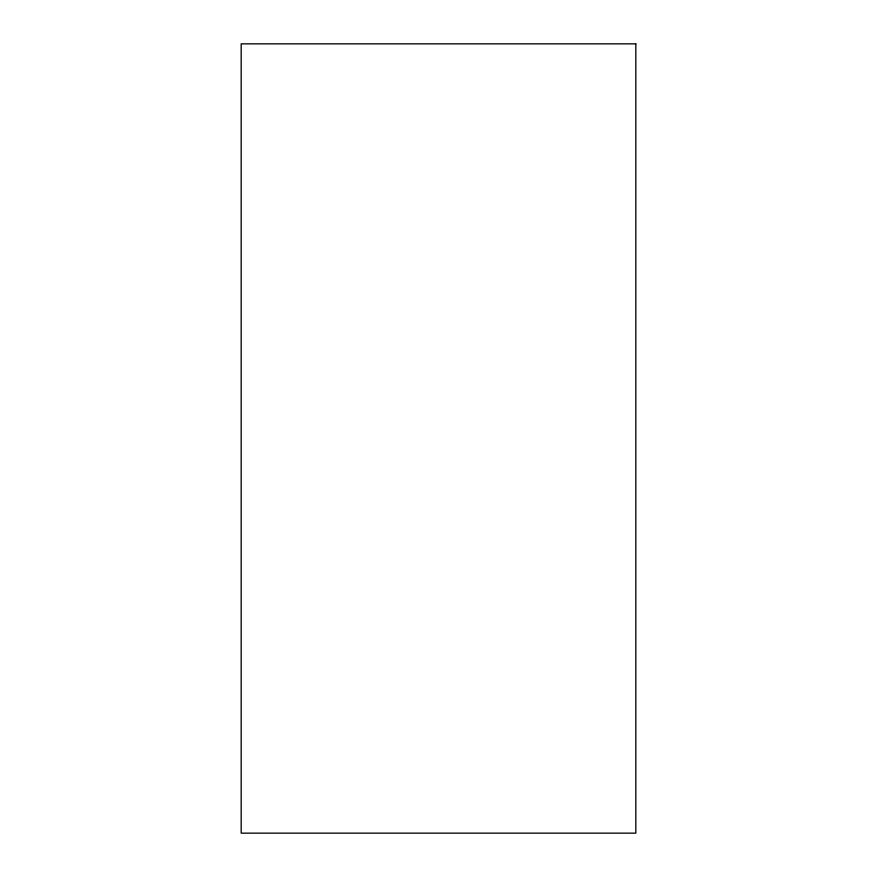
<?xml version="1.0" encoding="UTF-8"?>
<svg xmlns="http://www.w3.org/2000/svg" width="877" height="877" viewBox="0 0 877 877"><rect width="100%" height="100%" fill="white"/><g stroke="black" fill="none" stroke-linecap="round" stroke-linejoin="round"><path stroke-width="1.32" d="M635.825 43.85L241.175 43.85L241.175 833.15L635.825 833.15L635.825 43.85"/></g></svg>
